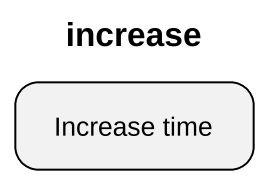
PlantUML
@startuml
title increase
hide empty description
state "Increase time" as Increase_time
@enduml
